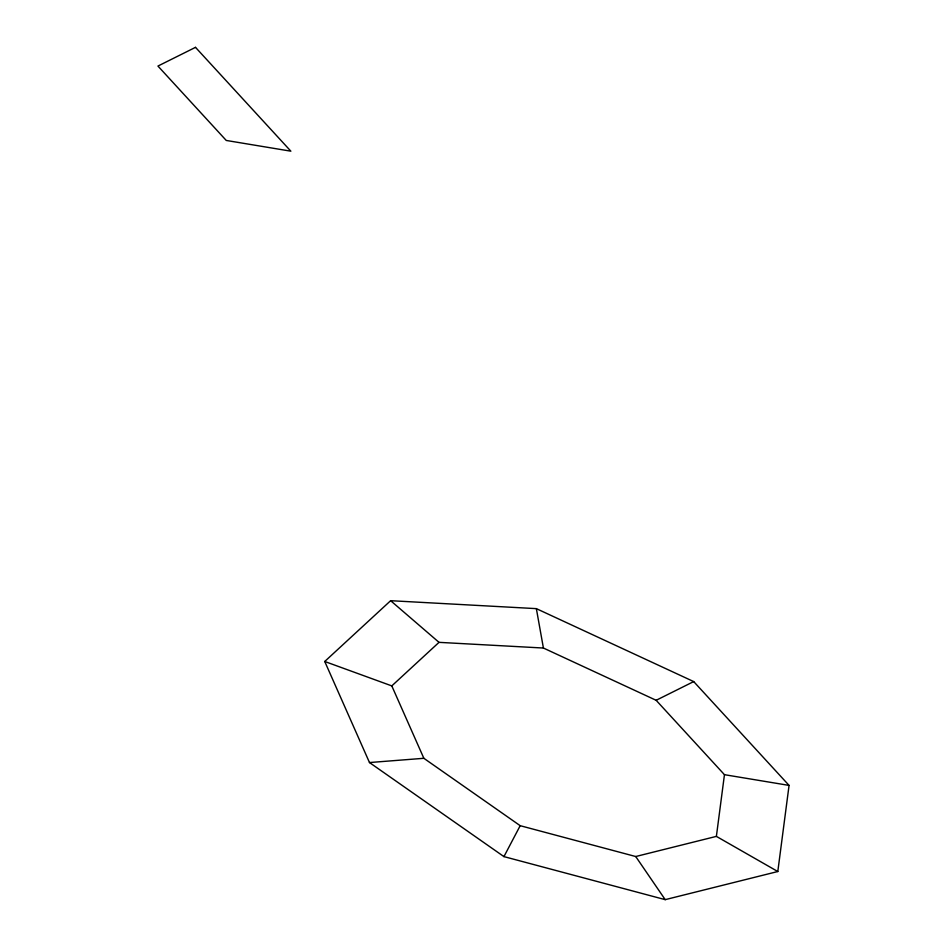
<?xml version="1.0" encoding="UTF-8"?>
<svg xmlns="http://www.w3.org/2000/svg" width="947" height="947" viewBox="0 0 947 947"><rect width="100%" height="100%" fill="white"/><g stroke="black" fill="none" stroke-linecap="round" stroke-linejoin="round"><path stroke-width="1.42" d="M777.807 871.524L716.382 836.379L724.455 774.682L656.141 700.295L543.412 648.032L439.017 642.35L390.638 600.694L324.738 661.48L369.484 762.548L503.946 856.609L665.208 899.65L777.807 871.524L789.064 785.406L693.701 681.58L536.357 608.637L390.638 600.694M503.946 856.609L520.187 825.689L635.721 856.526L716.382 836.379M324.738 661.48L391.798 685.9L439.017 642.35M656.141 700.295L693.701 681.58M369.484 762.548L423.854 758.298L520.187 825.689M724.455 774.682L789.064 785.406M635.721 856.526L665.208 899.65M391.798 685.9L423.854 758.298M536.357 608.637L543.412 648.032M195.508 47.35L157.936 66.065L226.25 140.452L290.859 151.177L195.508 47.35"/></g></svg>
